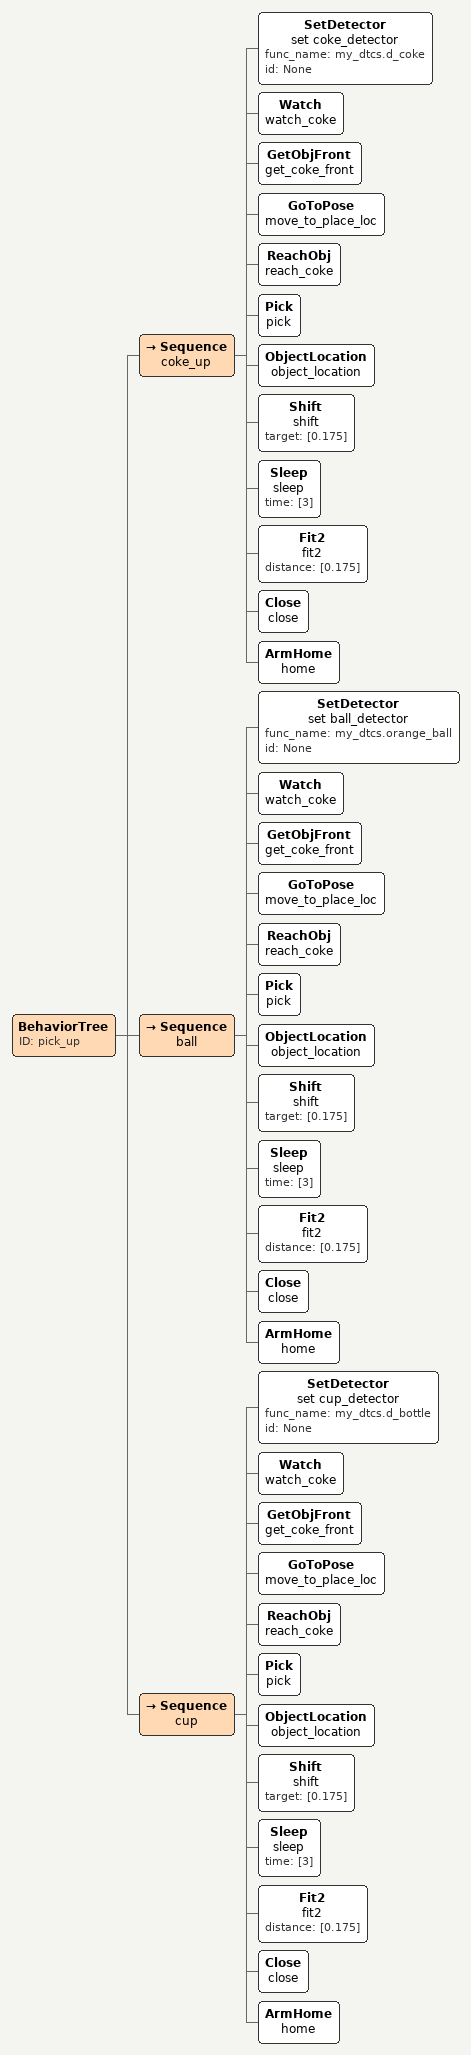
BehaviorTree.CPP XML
<root>
    <BehaviorTree ID="pick_up">
    <Sequence name="coke_up">
        <SetDetector name="set coke_detector" func_name="my_dtcs.d_coke" id="None"/>
        <Watch name="watch_coke"/>
        <GetObjFront name="get_coke_front"/>
        <GoToPose name="move_to_place_loc"/>
        <ReachObj name="reach_coke" />
        <Pick name="pick"/>
        <ObjectLocation name="object_location"/>
        <Shift name="shift" target="[0.175]"/>
        <Sleep name="sleep" time="[3]"/>
        <Fit2 name="fit2" distance="[0.175]"/>
        <Close name="close"/>
        <ArmHome name="home"/>
    </Sequence>
    <Sequence name="ball">
        <SetDetector name="set ball_detector" func_name="my_dtcs.orange_ball" id="None"/>
        <Watch name="watch_coke"/>
        <GetObjFront name="get_coke_front"/>
        <GoToPose name="move_to_place_loc"/>
        <ReachObj name="reach_coke" />
        <Pick name="pick"/>
        <ObjectLocation name="object_location"/>
        <Shift name="shift" target="[0.175]"/>
        <Sleep name="sleep" time="[3]"/>
        <Fit2 name="fit2" distance="[0.175]"/>
        <Close name="close"/>
        <ArmHome name="home"/>
    </Sequence>
    <Sequence name="cup">
        <SetDetector name="set cup_detector" func_name="my_dtcs.d_bottle" id="None"/>
        <Watch name="watch_coke"/>
        <GetObjFront name="get_coke_front"/>
        <GoToPose name="move_to_place_loc"/>
        <ReachObj name="reach_coke" />
        <Pick name="pick"/>
        <ObjectLocation name="object_location"/>
        <Shift name="shift" target="[0.175]"/>
        <Sleep name="sleep" time="[3]"/>
        <Fit2 name="fit2" distance="[0.175]"/>
        <Close name="close"/>
        <ArmHome name="home"/>
    </Sequence>
    </BehaviorTree>
</root>
